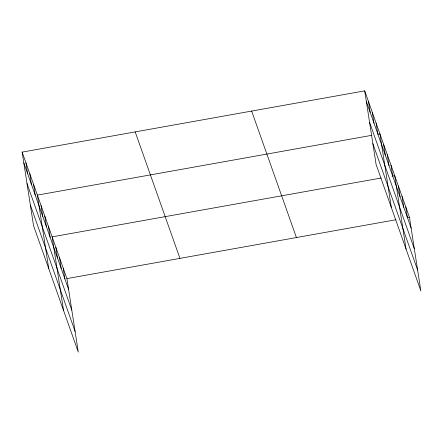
<?xml version="1.0" encoding="UTF-8"?>
<svg xmlns="http://www.w3.org/2000/svg" width="443" height="443" viewBox="0 0 443 443"><rect width="100%" height="100%" fill="white"/><g stroke="black" fill="none" stroke-linecap="round" stroke-linejoin="round"><path stroke-width="0.66" d="M22.15 152.115L66.915 278.592L78.3 352.141L33.535 225.67L22.15 152.115L364.7 90.859L409.465 217.33L420.85 290.885L376.085 164.408L364.7 90.859M371.843 135.303L37.367 195.114L48.758 268.668M377.901 134.223L379.922 133.858L391.307 207.413M381.235 178.003L52.141 236.855L63.526 310.405M392 176.076L394.691 175.594L406.076 249.149M66.915 278.592L396.009 219.739M409.465 217.33L407.444 217.696L405.771 206.898M366.367 101.635L411.132 228.106M369.578 122.351L414.338 248.828M372.879 143.693L417.644 270.169M251.657 111.071L296.422 237.548M135.193 131.903L179.952 258.374M23.817 162.891L68.582 289.368M27.023 183.607L71.788 310.083M30.329 204.954L75.094 331.425M402.078 196.465L403.745 207.241M398.384 186.032L400.051 196.808M390.997 165.161L392.67 175.937M387.304 154.729L388.976 165.505M383.61 144.296L385.283 155.072M376.113 123.11L377.785 133.886M372.308 112.361L373.981 123.137M368.504 101.608L370.176 112.384M63.222 268.153L64.888 278.929M59.528 257.721L61.195 268.497M55.835 247.288L57.501 258.064M48.448 226.417L50.114 237.193M44.754 215.985L46.421 226.761M41.061 205.552L42.733 216.328M33.563 184.366L35.235 195.141M29.759 173.617L31.425 184.393M25.954 162.863L27.621 173.639"/></g></svg>
